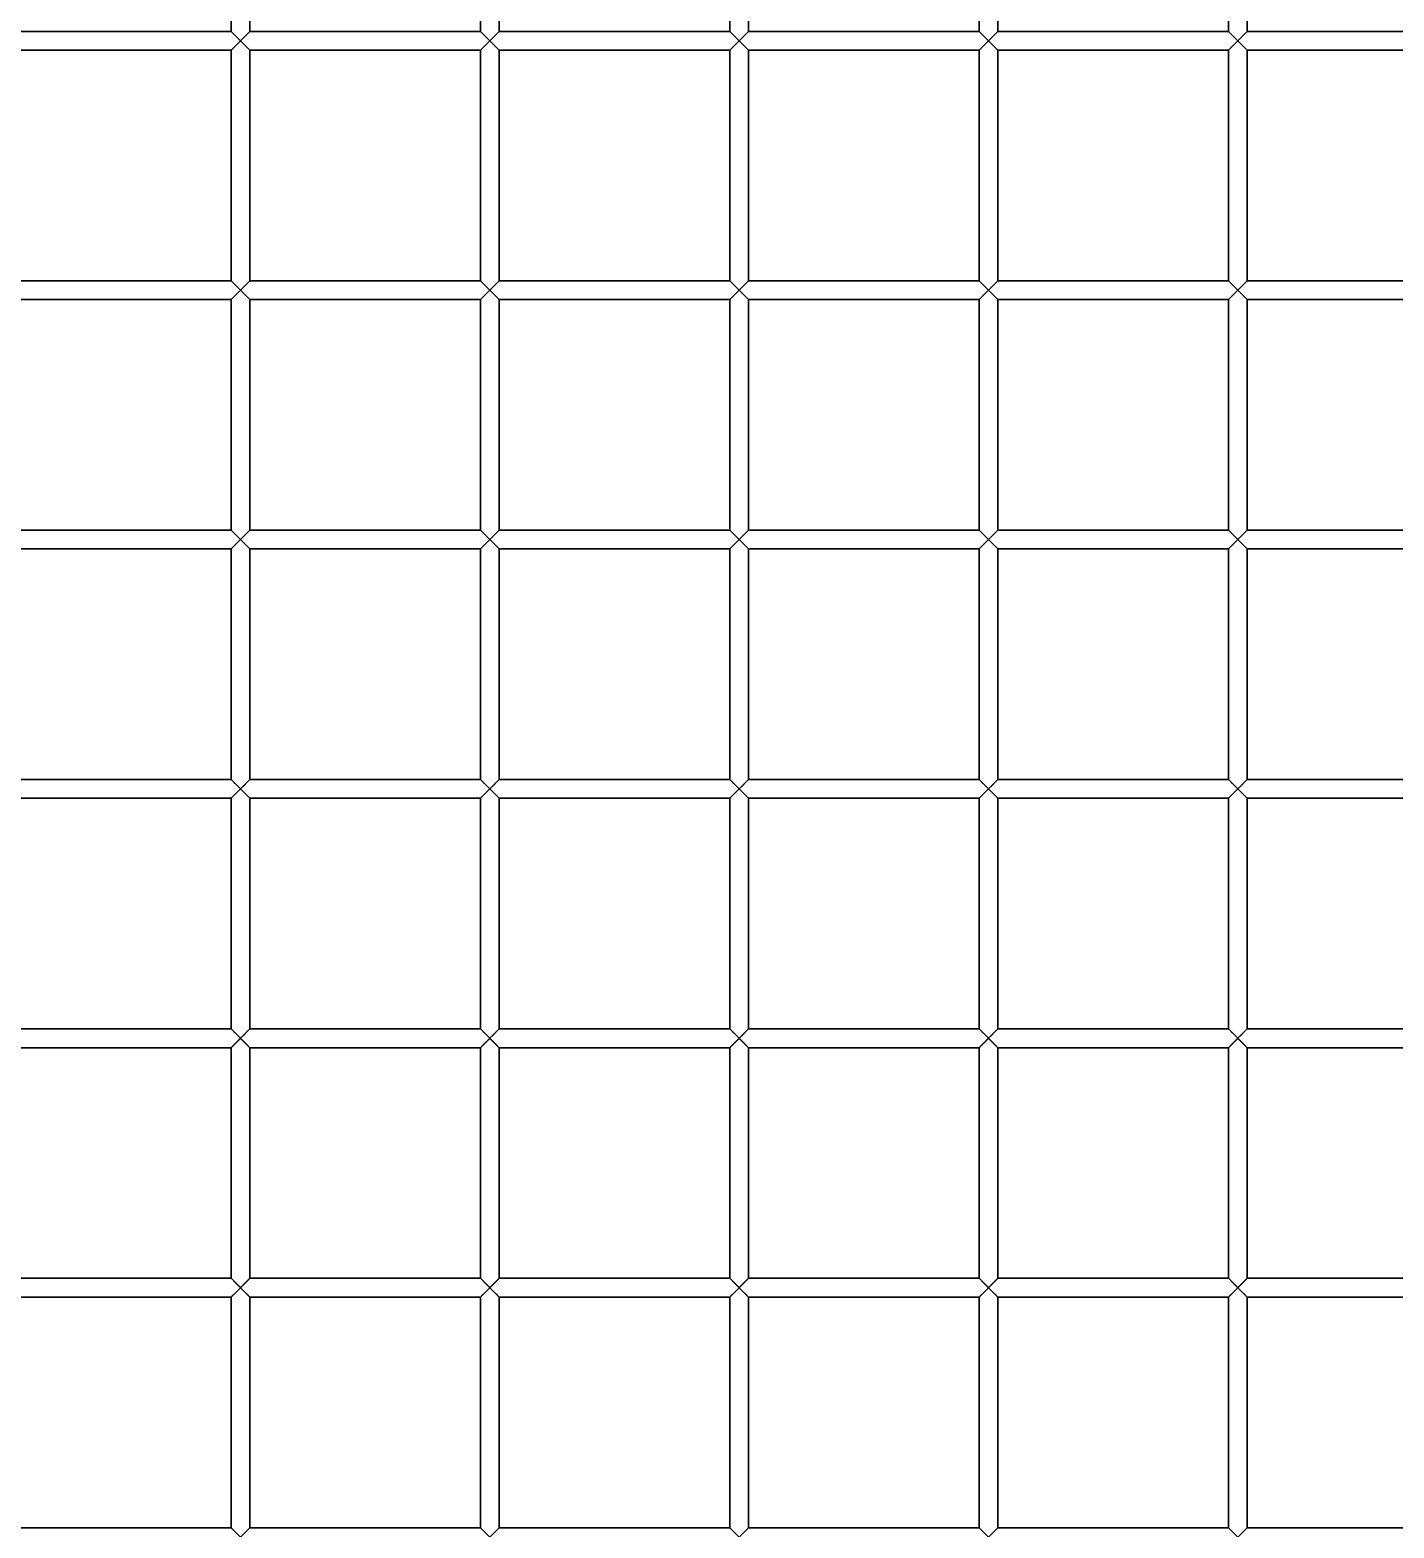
# Model space of a CAD drawing. Header units: millimetres. Extents: x 32496 to 166256, y 3504 to 23939.
# Drawn here: x 144268.9 to 144487.8, y 12844.8 to 13085.1 of the extents above; entities that cross this region are included whole.
import ezdxf

# ---------------------------------------------------------------- set-up
doc = ezdxf.new("R2010")
doc.units = ezdxf.units.MM
doc.layers.get('0').update_dxf_attribs({"lineweight": 35})
doc.layers.add('THICK', color=7, linetype='Continuous', lineweight=0)
doc.styles.add('TH_GBDIM', font='仿宋_GB2312.ttf', dxfattribs={"width": 0.8})
doc.dimstyles.new('TH_GBDIM', dxfattribs={"dimscale": 42, "dimtxt": 3, "dimasz": 3, "dimexe": 1.2, "dimexo": 0, "dimgap": 1, "dimtad": 1, "dimdec": 1, "dimdsep": 46, "dimtxsty": 'TH_GBDIM', "dimcen": 2.5, "dimdle": 252, "dimclrd": 4, "dimclre": 4, "dimclrt": 3, "dimadec": 0, "dimazin": 2, "dimtfac": 0.714286, "dimtdec": 1, "dimtmove": 0, "dimatfit": 3, "dimfxl": 1, "dimtolj": 1, "dimarcsym": 0})

# ---------------------------------------------------------------- blocks, each defined once
blk = doc.blocks.new('8-1250')
at = {"linetype": 'Continuous'}
for p, q in [((-4295.13, -33784.79), (-4295.13, -33821.79)), ((-4292.13, -33784.79), (-4292.13, -33821.79)), ((-4255.13, -33784.79), (-4255.13, -33821.79)), ((-4252.13, -33784.79), (-4252.13, -33821.79)), ((-4215.13, -33784.79), (-4215.13, -33821.79)), ((-4212.13, -33784.79), (-4212.13, -33821.79)), ((-4175.13, -33784.79), (-4175.13, -33821.79)), ((-4172.13, -33784.79), (-4172.13, -33821.79)), ((-4135.13, -33784.79), (-4135.13, -33821.79)), ((-4132.13, -33784.79), (-4132.13, -33821.79)), ((-4332.13, -33821.79), (-4295.13, -33821.79)), ((-4292.13, -33824.79), (-4295.13, -33821.79)), ((-4295.13, -33824.79), (-4292.13, -33821.79)), ((-4294.22, -33823.88), (-4293.63, -33823.29)), ((-4292.13, -33821.79), (-4255.13, -33821.79)), ((-4252.13, -33824.79), (-4255.13, -33821.79)), ((-4255.13, -33824.79), (-4252.13, -33821.79)), ((-4254.22, -33823.88), (-4253.63, -33823.29)), ((-4252.13, -33821.79), (-4215.13, -33821.79)), ((-4212.13, -33824.79), (-4215.13, -33821.79)), ((-4215.13, -33824.79), (-4212.13, -33821.79)), ((-4214.22, -33823.88), (-4213.63, -33823.29)), ((-4212.13, -33821.79), (-4175.13, -33821.79)), ((-4172.13, -33824.79), (-4175.13, -33821.79)), ((-4175.13, -33824.79), (-4172.13, -33821.79)), ((-4174.22, -33823.88), (-4173.63, -33823.29)), ((-4172.13, -33821.79), (-4135.13, -33821.79)), ((-4132.13, -33824.79), (-4135.13, -33821.79)), ((-4135.13, -33824.79), (-4132.13, -33821.79)), ((-4134.22, -33823.88), (-4133.63, -33823.29)), ((-4132.13, -33821.79), (-4095.13, -33821.79)), ((-4332.13, -33824.79), (-4295.13, -33824.79)), ((-4295.13, -33824.79), (-4295.13, -33861.79)), ((-4295.01, -33824.67), (-4294.22, -33823.88)), ((-4292.13, -33824.79), (-4292.13, -33861.79)), ((-4292.13, -33824.79), (-4255.13, -33824.79)), ((-4255.13, -33824.79), (-4255.13, -33861.79)), ((-4255.01, -33824.67), (-4254.22, -33823.88)), ((-4252.13, -33824.79), (-4252.13, -33861.79)), ((-4252.13, -33824.79), (-4215.13, -33824.79)), ((-4215.13, -33824.79), (-4215.13, -33861.79)), ((-4215.01, -33824.67), (-4214.22, -33823.88)), ((-4212.13, -33824.79), (-4212.13, -33861.79)), ((-4212.13, -33824.79), (-4175.13, -33824.79)), ((-4175.13, -33824.79), (-4175.13, -33861.79)), ((-4175.01, -33824.67), (-4174.22, -33823.88)), ((-4172.13, -33824.79), (-4172.13, -33861.79)), ((-4172.13, -33824.79), (-4135.13, -33824.79)), ((-4135.13, -33824.79), (-4135.13, -33861.79)), ((-4135.01, -33824.67), (-4134.22, -33823.88)), ((-4132.13, -33824.79), (-4132.13, -33861.79)), ((-4132.13, -33824.79), (-4095.13, -33824.79)), ((-4332.13, -33861.79), (-4295.13, -33861.79)), ((-4292.13, -33864.79), (-4295.13, -33861.79)), ((-4295.13, -33864.79), (-4292.13, -33861.79)), ((-4295.01, -33864.67), (-4294.22, -33863.88)), ((-4294.22, -33863.88), (-4293.63, -33863.29)), ((-4292.13, -33861.79), (-4255.13, -33861.79)), ((-4252.13, -33864.79), (-4255.13, -33861.79)), ((-4255.13, -33864.79), (-4252.13, -33861.79)), ((-4255.01, -33864.67), (-4254.22, -33863.88)), ((-4254.22, -33863.88), (-4253.63, -33863.29)), ((-4252.13, -33861.79), (-4215.13, -33861.79)), ((-4212.13, -33864.79), (-4215.13, -33861.79)), ((-4215.13, -33864.79), (-4212.13, -33861.79)), ((-4215.01, -33864.67), (-4214.22, -33863.88)), ((-4214.22, -33863.88), (-4213.63, -33863.29)), ((-4212.13, -33861.79), (-4175.13, -33861.79)), ((-4172.13, -33864.79), (-4175.13, -33861.79)), ((-4175.13, -33864.79), (-4172.13, -33861.79)), ((-4175.01, -33864.67), (-4174.22, -33863.88)), ((-4174.22, -33863.88), (-4173.63, -33863.29)), ((-4172.13, -33861.79), (-4135.13, -33861.79)), ((-4132.13, -33864.79), (-4135.13, -33861.79)), ((-4135.13, -33864.79), (-4132.13, -33861.79)), ((-4135.01, -33864.67), (-4134.22, -33863.88)), ((-4134.22, -33863.88), (-4133.63, -33863.29)), ((-4132.13, -33861.79), (-4095.13, -33861.79)), ((-4332.13, -33864.79), (-4295.13, -33864.79)), ((-4295.13, -33864.79), (-4295.13, -33901.79)), ((-4292.13, -33864.79), (-4292.13, -33901.79)), ((-4292.13, -33864.79), (-4255.13, -33864.79)), ((-4255.13, -33864.79), (-4255.13, -33901.79)), ((-4252.13, -33864.79), (-4252.13, -33901.79)), ((-4252.13, -33864.79), (-4215.13, -33864.79)), ((-4215.13, -33864.79), (-4215.13, -33901.79)), ((-4212.13, -33864.79), (-4212.13, -33901.79)), ((-4212.13, -33864.79), (-4175.13, -33864.79)), ((-4175.13, -33864.79), (-4175.13, -33901.79)), ((-4172.13, -33864.79), (-4172.13, -33901.79)), ((-4172.13, -33864.79), (-4135.13, -33864.79)), ((-4135.13, -33864.79), (-4135.13, -33901.79)), ((-4132.13, -33864.79), (-4132.13, -33901.79)), ((-4132.13, -33864.79), (-4095.13, -33864.79)), ((-4332.13, -33901.79), (-4295.13, -33901.79)), ((-4292.13, -33904.79), (-4295.13, -33901.79)), ((-4295.13, -33904.79), (-4292.13, -33901.79)), ((-4292.13, -33901.79), (-4255.13, -33901.79)), ((-4252.13, -33904.79), (-4255.13, -33901.79)), ((-4255.13, -33904.79), (-4252.13, -33901.79)), ((-4252.13, -33901.79), (-4215.13, -33901.79)), ((-4212.13, -33904.79), (-4215.13, -33901.79)), ((-4215.13, -33904.79), (-4212.13, -33901.79)), ((-4212.13, -33901.79), (-4175.13, -33901.79)), ((-4172.13, -33904.79), (-4175.13, -33901.79)), ((-4175.13, -33904.79), (-4172.13, -33901.79)), ((-4172.13, -33901.79), (-4135.13, -33901.79)), ((-4132.13, -33904.79), (-4135.13, -33901.79)), ((-4135.13, -33904.79), (-4132.13, -33901.79)), ((-4132.13, -33901.79), (-4095.13, -33901.79)), ((-4332.13, -33904.79), (-4295.13, -33904.79)), ((-4295.13, -33904.79), (-4295.13, -33941.79)), ((-4295.01, -33904.67), (-4294.22, -33903.88)), ((-4294.22, -33903.88), (-4293.63, -33903.29)), ((-4292.13, -33904.79), (-4292.13, -33941.79)), ((-4292.13, -33904.79), (-4255.13, -33904.79)), ((-4255.13, -33904.79), (-4255.13, -33941.79)), ((-4255.01, -33904.67), (-4254.22, -33903.88)), ((-4254.22, -33903.88), (-4253.63, -33903.29)), ((-4252.13, -33904.79), (-4252.13, -33941.79)), ((-4252.13, -33904.79), (-4215.13, -33904.79)), ((-4215.13, -33904.79), (-4215.13, -33941.79)), ((-4215.01, -33904.67), (-4214.22, -33903.88)), ((-4214.22, -33903.88), (-4213.63, -33903.29)), ((-4212.13, -33904.79), (-4212.13, -33941.79)), ((-4212.13, -33904.79), (-4175.13, -33904.79)), ((-4175.13, -33904.79), (-4175.13, -33941.79)), ((-4175.01, -33904.67), (-4174.22, -33903.88)), ((-4174.22, -33903.88), (-4173.63, -33903.29)), ((-4172.13, -33904.79), (-4172.13, -33941.79)), ((-4172.13, -33904.79), (-4135.13, -33904.79)), ((-4135.13, -33904.79), (-4135.13, -33941.79)), ((-4135.01, -33904.67), (-4134.22, -33903.88)), ((-4134.22, -33903.88), (-4133.63, -33903.29)), ((-4132.13, -33904.79), (-4132.13, -33941.79)), ((-4132.13, -33904.79), (-4095.13, -33904.79)), ((-4332.13, -33941.79), (-4295.13, -33941.79)), ((-4292.13, -33944.79), (-4295.13, -33941.79)), ((-4295.13, -33944.79), (-4292.13, -33941.79)), ((-4294.22, -33943.88), (-4293.63, -33943.29)), ((-4292.13, -33941.79), (-4255.13, -33941.79)), ((-4252.13, -33944.79), (-4255.13, -33941.79)), ((-4255.13, -33944.79), (-4252.13, -33941.79)), ((-4254.22, -33943.88), (-4253.63, -33943.29)), ((-4252.13, -33941.79), (-4215.13, -33941.79)), ((-4212.13, -33944.79), (-4215.13, -33941.79)), ((-4215.13, -33944.79), (-4212.13, -33941.79)), ((-4214.22, -33943.88), (-4213.63, -33943.29)), ((-4212.13, -33941.79), (-4175.13, -33941.79)), ((-4172.13, -33944.79), (-4175.13, -33941.79)), ((-4175.13, -33944.79), (-4172.13, -33941.79)), ((-4174.22, -33943.88), (-4173.63, -33943.29)), ((-4172.13, -33941.79), (-4135.13, -33941.79)), ((-4132.13, -33944.79), (-4135.13, -33941.79)), ((-4135.13, -33944.79), (-4132.13, -33941.79)), ((-4134.22, -33943.88), (-4133.63, -33943.29)), ((-4132.13, -33941.79), (-4095.13, -33941.79)), ((-4332.13, -33944.79), (-4295.13, -33944.79)), ((-4295.13, -33944.79), (-4295.13, -33981.79)), ((-4295.01, -33944.67), (-4294.22, -33943.88)), ((-4292.13, -33944.79), (-4292.13, -33981.79)), ((-4292.13, -33944.79), (-4255.13, -33944.79)), ((-4255.13, -33944.79), (-4255.13, -33981.79)), ((-4255.01, -33944.67), (-4254.22, -33943.88)), ((-4252.13, -33944.79), (-4252.13, -33981.79)), ((-4252.13, -33944.79), (-4215.13, -33944.79)), ((-4215.13, -33944.79), (-4215.13, -33981.79)), ((-4215.01, -33944.67), (-4214.22, -33943.88)), ((-4212.13, -33944.79), (-4212.13, -33981.79)), ((-4212.13, -33944.79), (-4175.13, -33944.79)), ((-4175.13, -33944.79), (-4175.13, -33981.79)), ((-4175.01, -33944.67), (-4174.22, -33943.88)), ((-4172.13, -33944.79), (-4172.13, -33981.79)), ((-4172.13, -33944.79), (-4135.13, -33944.79)), ((-4135.13, -33944.79), (-4135.13, -33981.79)), ((-4135.01, -33944.67), (-4134.22, -33943.88)), ((-4132.13, -33944.79), (-4132.13, -33981.79)), ((-4132.13, -33944.79), (-4095.13, -33944.79)), ((-4332.13, -33981.79), (-4295.13, -33981.79)), ((-4292.13, -33984.79), (-4295.13, -33981.79)), ((-4295.13, -33984.79), (-4292.13, -33981.79)), ((-4292.13, -33981.79), (-4255.13, -33981.79)), ((-4252.13, -33984.79), (-4255.13, -33981.79)), ((-4255.13, -33984.79), (-4252.13, -33981.79)), ((-4252.13, -33981.79), (-4215.13, -33981.79)), ((-4212.13, -33984.79), (-4215.13, -33981.79)), ((-4215.13, -33984.79), (-4212.13, -33981.79)), ((-4212.13, -33981.79), (-4175.13, -33981.79)), ((-4172.13, -33984.79), (-4175.13, -33981.79)), ((-4175.13, -33984.79), (-4172.13, -33981.79)), ((-4172.13, -33981.79), (-4135.13, -33981.79)), ((-4132.13, -33984.79), (-4135.13, -33981.79)), ((-4135.13, -33984.79), (-4132.13, -33981.79)), ((-4132.13, -33981.79), (-4095.13, -33981.79)), ((-4295.01, -33984.67), (-4294.22, -33983.88)), ((-4294.22, -33983.88), (-4293.63, -33983.29)), ((-4255.01, -33984.67), (-4254.22, -33983.88)), ((-4254.22, -33983.88), (-4253.63, -33983.29)), ((-4215.01, -33984.67), (-4214.22, -33983.88)), ((-4214.22, -33983.88), (-4213.63, -33983.29)), ((-4175.01, -33984.67), (-4174.22, -33983.88)), ((-4174.22, -33983.88), (-4173.63, -33983.29)), ((-4135.01, -33984.67), (-4134.22, -33983.88)), ((-4134.22, -33983.88), (-4133.63, -33983.29)), ((-4332.13, -33984.79), (-4295.13, -33984.79)), ((-4295.13, -33984.79), (-4295.13, -34021.79)), ((-4292.13, -33984.79), (-4292.13, -34021.79)), ((-4292.13, -33984.79), (-4255.13, -33984.79)), ((-4255.13, -33984.79), (-4255.13, -34021.79)), ((-4252.13, -33984.79), (-4252.13, -34021.79)), ((-4252.13, -33984.79), (-4215.13, -33984.79)), ((-4215.13, -33984.79), (-4215.13, -34021.79)), ((-4212.13, -33984.79), (-4212.13, -34021.79)), ((-4212.13, -33984.79), (-4175.13, -33984.79)), ((-4175.13, -33984.79), (-4175.13, -34021.79)), ((-4172.13, -33984.79), (-4172.13, -34021.79)), ((-4172.13, -33984.79), (-4135.13, -33984.79)), ((-4135.13, -33984.79), (-4135.13, -34021.79)), ((-4132.13, -33984.79), (-4132.13, -34021.79)), ((-4132.13, -33984.79), (-4095.13, -33984.79)), ((-4332.13, -34021.79), (-4295.13, -34021.79)), ((-4292.13, -34024.79), (-4295.13, -34021.79)), ((-4295.13, -34024.79), (-4292.13, -34021.79)), ((-4292.13, -34021.79), (-4255.13, -34021.79)), ((-4252.13, -34024.79), (-4255.13, -34021.79)), ((-4255.13, -34024.79), (-4252.13, -34021.79)), ((-4252.13, -34021.79), (-4215.13, -34021.79)), ((-4212.13, -34024.79), (-4215.13, -34021.79)), ((-4215.13, -34024.79), (-4212.13, -34021.79)), ((-4212.13, -34021.79), (-4175.13, -34021.79)), ((-4172.13, -34024.79), (-4175.13, -34021.79)), ((-4175.13, -34024.79), (-4172.13, -34021.79)), ((-4172.13, -34021.79), (-4135.13, -34021.79)), ((-4132.13, -34024.79), (-4135.13, -34021.79)), ((-4135.13, -34024.79), (-4132.13, -34021.79)), ((-4132.13, -34021.79), (-4095.13, -34021.79)), ((-4332.13, -34024.79), (-4295.13, -34024.79)), ((-4295.13, -34024.79), (-4295.13, -34061.79)), ((-4295.01, -34024.67), (-4294.22, -34023.88)), ((-4294.22, -34023.88), (-4293.63, -34023.29)), ((-4292.13, -34024.79), (-4292.13, -34061.79)), ((-4292.13, -34024.79), (-4255.13, -34024.79)), ((-4255.13, -34024.79), (-4255.13, -34061.79)), ((-4255.01, -34024.67), (-4254.22, -34023.88)), ((-4254.22, -34023.88), (-4253.63, -34023.29)), ((-4252.13, -34024.79), (-4252.13, -34061.79)), ((-4252.13, -34024.79), (-4215.13, -34024.79)), ((-4215.13, -34024.79), (-4215.13, -34061.79)), ((-4215.01, -34024.67), (-4214.22, -34023.88)), ((-4214.22, -34023.88), (-4213.63, -34023.29)), ((-4212.13, -34024.79), (-4212.13, -34061.79)), ((-4212.13, -34024.79), (-4175.13, -34024.79)), ((-4175.13, -34024.79), (-4175.13, -34061.79)), ((-4175.01, -34024.67), (-4174.22, -34023.88)), ((-4174.22, -34023.88), (-4173.63, -34023.29)), ((-4172.13, -34024.79), (-4172.13, -34061.79)), ((-4172.13, -34024.79), (-4135.13, -34024.79)), ((-4135.13, -34024.79), (-4135.13, -34061.79)), ((-4135.01, -34024.67), (-4134.22, -34023.88)), ((-4134.22, -34023.88), (-4133.63, -34023.29)), ((-4132.13, -34024.79), (-4132.13, -34061.79)), ((-4132.13, -34024.79), (-4095.13, -34024.79)), ((-4332.13, -34061.79), (-4295.13, -34061.79)), ((-4292.13, -34064.79), (-4295.13, -34061.79)), ((-4295.13, -34064.79), (-4292.13, -34061.79)), ((-4292.13, -34061.79), (-4255.13, -34061.79)), ((-4252.13, -34064.79), (-4255.13, -34061.79)), ((-4255.13, -34064.79), (-4252.13, -34061.79)), ((-4252.13, -34061.79), (-4215.13, -34061.79)), ((-4212.13, -34064.79), (-4215.13, -34061.79)), ((-4215.13, -34064.79), (-4212.13, -34061.79)), ((-4212.13, -34061.79), (-4175.13, -34061.79)), ((-4172.13, -34064.79), (-4175.13, -34061.79)), ((-4175.13, -34064.79), (-4172.13, -34061.79)), ((-4172.13, -34061.79), (-4135.13, -34061.79)), ((-4132.13, -34064.79), (-4135.13, -34061.79)), ((-4135.13, -34064.79), (-4132.13, -34061.79)), ((-4132.13, -34061.79), (-4095.13, -34061.79))]:
    blk.add_line(p, q, dxfattribs=at)
for points in [[(-4293.63, -33823.29), (-4294.21, -33822.7), (-4294.69, -33822.23)], [(-4292.24, -33821.9), (-4292.56, -33822.22), (-4293.05, -33822.71), (-4293.63, -33823.29)], [(-4293.63, -33823.29), (-4293.04, -33823.88), (-4292.57, -33824.35), (-4292.13, -33824.79)], [(-4253.63, -33823.29), (-4254.21, -33822.7), (-4254.69, -33822.23)], [(-4252.24, -33821.9), (-4252.56, -33822.22), (-4253.05, -33822.71), (-4253.63, -33823.29)], [(-4253.63, -33823.29), (-4253.04, -33823.88), (-4252.57, -33824.35), (-4252.13, -33824.79)], [(-4213.63, -33823.29), (-4214.21, -33822.7), (-4214.69, -33822.23)], [(-4212.24, -33821.9), (-4212.56, -33822.22), (-4213.05, -33822.71), (-4213.63, -33823.29)], [(-4213.63, -33823.29), (-4213.04, -33823.88), (-4212.57, -33824.35), (-4212.13, -33824.79)], [(-4173.63, -33823.29), (-4174.21, -33822.7), (-4174.69, -33822.23)], [(-4172.24, -33821.9), (-4172.56, -33822.22), (-4173.05, -33822.71), (-4173.63, -33823.29)], [(-4173.63, -33823.29), (-4173.04, -33823.88), (-4172.57, -33824.35), (-4172.13, -33824.79)], [(-4133.63, -33823.29), (-4134.21, -33822.7), (-4134.69, -33822.23)], [(-4132.24, -33821.9), (-4132.56, -33822.22), (-4133.05, -33822.71), (-4133.63, -33823.29)], [(-4133.63, -33823.29), (-4133.04, -33823.88), (-4132.57, -33824.35), (-4132.13, -33824.79)], [(-4293.63, -33863.29), (-4294.21, -33862.7), (-4294.69, -33862.23)], [(-4292.24, -33861.9), (-4292.56, -33862.22), (-4293.05, -33862.71), (-4293.63, -33863.29)], [(-4293.63, -33863.29), (-4293.04, -33863.88), (-4292.57, -33864.35), (-4292.13, -33864.79)], [(-4253.63, -33863.29), (-4254.21, -33862.7), (-4254.69, -33862.23)], [(-4252.24, -33861.9), (-4252.56, -33862.22), (-4253.05, -33862.71), (-4253.63, -33863.29)], [(-4253.63, -33863.29), (-4253.04, -33863.88), (-4252.57, -33864.35), (-4252.13, -33864.79)], [(-4213.63, -33863.29), (-4214.21, -33862.7), (-4214.69, -33862.23)], [(-4212.24, -33861.9), (-4212.56, -33862.22), (-4213.05, -33862.71), (-4213.63, -33863.29)], [(-4213.63, -33863.29), (-4213.04, -33863.88), (-4212.57, -33864.35), (-4212.13, -33864.79)], [(-4173.63, -33863.29), (-4174.21, -33862.7), (-4174.69, -33862.23)], [(-4172.24, -33861.9), (-4172.56, -33862.22), (-4173.05, -33862.71), (-4173.63, -33863.29)], [(-4173.63, -33863.29), (-4173.04, -33863.88), (-4172.57, -33864.35), (-4172.13, -33864.79)], [(-4133.63, -33863.29), (-4134.21, -33862.7), (-4134.69, -33862.23)], [(-4132.24, -33861.9), (-4132.56, -33862.22), (-4133.05, -33862.71), (-4133.63, -33863.29)], [(-4133.63, -33863.29), (-4133.04, -33863.88), (-4132.57, -33864.35), (-4132.13, -33864.79)], [(-4293.63, -33903.29), (-4294.21, -33902.7), (-4294.69, -33902.23)], [(-4292.24, -33901.9), (-4292.56, -33902.22), (-4293.05, -33902.71), (-4293.63, -33903.29)], [(-4253.63, -33903.29), (-4254.21, -33902.7), (-4254.69, -33902.23)], [(-4252.24, -33901.9), (-4252.56, -33902.22), (-4253.05, -33902.71), (-4253.63, -33903.29)], [(-4213.63, -33903.29), (-4214.21, -33902.7), (-4214.69, -33902.23)], [(-4212.24, -33901.9), (-4212.56, -33902.22), (-4213.05, -33902.71), (-4213.63, -33903.29)], [(-4173.63, -33903.29), (-4174.21, -33902.7), (-4174.69, -33902.23)], [(-4172.24, -33901.9), (-4172.56, -33902.22), (-4173.05, -33902.71), (-4173.63, -33903.29)], [(-4133.63, -33903.29), (-4134.21, -33902.7), (-4134.69, -33902.23)], [(-4132.24, -33901.9), (-4132.56, -33902.22), (-4133.05, -33902.71), (-4133.63, -33903.29)], [(-4293.63, -33903.29), (-4293.04, -33903.88), (-4292.57, -33904.35), (-4292.13, -33904.79)], [(-4253.63, -33903.29), (-4253.04, -33903.88), (-4252.57, -33904.35), (-4252.13, -33904.79)], [(-4213.63, -33903.29), (-4213.04, -33903.88), (-4212.57, -33904.35), (-4212.13, -33904.79)], [(-4173.63, -33903.29), (-4173.04, -33903.88), (-4172.57, -33904.35), (-4172.13, -33904.79)], [(-4133.63, -33903.29), (-4133.04, -33903.88), (-4132.57, -33904.35), (-4132.13, -33904.79)], [(-4293.63, -33943.29), (-4294.21, -33942.7), (-4294.69, -33942.23)], [(-4292.24, -33941.9), (-4292.56, -33942.22), (-4293.05, -33942.71), (-4293.63, -33943.29)], [(-4293.63, -33943.29), (-4293.04, -33943.88), (-4292.57, -33944.35), (-4292.13, -33944.79)], [(-4253.63, -33943.29), (-4254.21, -33942.7), (-4254.69, -33942.23)], [(-4252.24, -33941.9), (-4252.56, -33942.22), (-4253.05, -33942.71), (-4253.63, -33943.29)], [(-4253.63, -33943.29), (-4253.04, -33943.88), (-4252.57, -33944.35), (-4252.13, -33944.79)], [(-4213.63, -33943.29), (-4214.21, -33942.7), (-4214.69, -33942.23)], [(-4212.24, -33941.9), (-4212.56, -33942.22), (-4213.05, -33942.71), (-4213.63, -33943.29)], [(-4213.63, -33943.29), (-4213.04, -33943.88), (-4212.57, -33944.35), (-4212.13, -33944.79)], [(-4173.63, -33943.29), (-4174.21, -33942.7), (-4174.69, -33942.23)], [(-4172.24, -33941.9), (-4172.56, -33942.22), (-4173.05, -33942.71), (-4173.63, -33943.29)], [(-4173.63, -33943.29), (-4173.04, -33943.88), (-4172.57, -33944.35), (-4172.13, -33944.79)], [(-4133.63, -33943.29), (-4134.21, -33942.7), (-4134.69, -33942.23)], [(-4132.24, -33941.9), (-4132.56, -33942.22), (-4133.05, -33942.71), (-4133.63, -33943.29)], [(-4133.63, -33943.29), (-4133.04, -33943.88), (-4132.57, -33944.35), (-4132.13, -33944.79)], [(-4292.24, -33981.9), (-4292.56, -33982.22), (-4293.05, -33982.71), (-4293.63, -33983.29)], [(-4252.24, -33981.9), (-4252.56, -33982.22), (-4253.05, -33982.71), (-4253.63, -33983.29)], [(-4212.24, -33981.9), (-4212.56, -33982.22), (-4213.05, -33982.71), (-4213.63, -33983.29)], [(-4172.24, -33981.9), (-4172.56, -33982.22), (-4173.05, -33982.71), (-4173.63, -33983.29)], [(-4132.24, -33981.9), (-4132.56, -33982.22), (-4133.05, -33982.71), (-4133.63, -33983.29)], [(-4293.63, -33983.29), (-4294.21, -33982.7), (-4294.69, -33982.23)], [(-4293.63, -33983.29), (-4293.04, -33983.88), (-4292.57, -33984.35), (-4292.13, -33984.79)], [(-4253.63, -33983.29), (-4254.21, -33982.7), (-4254.69, -33982.23)], [(-4253.63, -33983.29), (-4253.04, -33983.88), (-4252.57, -33984.35), (-4252.13, -33984.79)], [(-4213.63, -33983.29), (-4214.21, -33982.7), (-4214.69, -33982.23)], [(-4213.63, -33983.29), (-4213.04, -33983.88), (-4212.57, -33984.35), (-4212.13, -33984.79)], [(-4173.63, -33983.29), (-4174.21, -33982.7), (-4174.69, -33982.23)], [(-4173.63, -33983.29), (-4173.04, -33983.88), (-4172.57, -33984.35), (-4172.13, -33984.79)], [(-4133.63, -33983.29), (-4134.21, -33982.7), (-4134.69, -33982.23)], [(-4133.63, -33983.29), (-4133.04, -33983.88), (-4132.57, -33984.35), (-4132.13, -33984.79)], [(-4293.63, -34023.29), (-4294.21, -34022.7), (-4294.69, -34022.23)], [(-4292.24, -34021.9), (-4292.56, -34022.22), (-4293.05, -34022.71), (-4293.63, -34023.29)], [(-4253.63, -34023.29), (-4254.21, -34022.7), (-4254.69, -34022.23)], [(-4252.24, -34021.9), (-4252.56, -34022.22), (-4253.05, -34022.71), (-4253.63, -34023.29)], [(-4213.63, -34023.29), (-4214.21, -34022.7), (-4214.69, -34022.23)], [(-4212.24, -34021.9), (-4212.56, -34022.22), (-4213.05, -34022.71), (-4213.63, -34023.29)], [(-4173.63, -34023.29), (-4174.21, -34022.7), (-4174.69, -34022.23)], [(-4172.24, -34021.9), (-4172.56, -34022.22), (-4173.05, -34022.71), (-4173.63, -34023.29)], [(-4133.63, -34023.29), (-4134.21, -34022.7), (-4134.69, -34022.23)], [(-4132.24, -34021.9), (-4132.56, -34022.22), (-4133.05, -34022.71), (-4133.63, -34023.29)], [(-4293.63, -34023.29), (-4293.04, -34023.88), (-4292.57, -34024.35), (-4292.13, -34024.79)], [(-4253.63, -34023.29), (-4253.04, -34023.88), (-4252.57, -34024.35), (-4252.13, -34024.79)], [(-4213.63, -34023.29), (-4213.04, -34023.88), (-4212.57, -34024.35), (-4212.13, -34024.79)], [(-4173.63, -34023.29), (-4173.04, -34023.88), (-4172.57, -34024.35), (-4172.13, -34024.79)], [(-4133.63, -34023.29), (-4133.04, -34023.88), (-4132.57, -34024.35), (-4132.13, -34024.79)]]:
    blk.add_lwpolyline(points, dxfattribs=at)

msp = doc.modelspace()

# ---------------------------------------------------------------- block references
at = {"color": 6}
msp.add_blockref('8-1250', (148596.331, 46906.597), dxfattribs=at)

# ---------------------------------------------------------------- leaders
at = {"layer": 'THICK', "lineweight": -3}
msp.add_leader([(146450.599, 13213.889), (145599.61, 11716.687), (143661.118, 11716.687)], dimstyle='TH_GBDIM', override={"dimscale": 30, "dimarcsym": 2}, dxfattribs=at)

doc.saveas('drawing.dxf')
